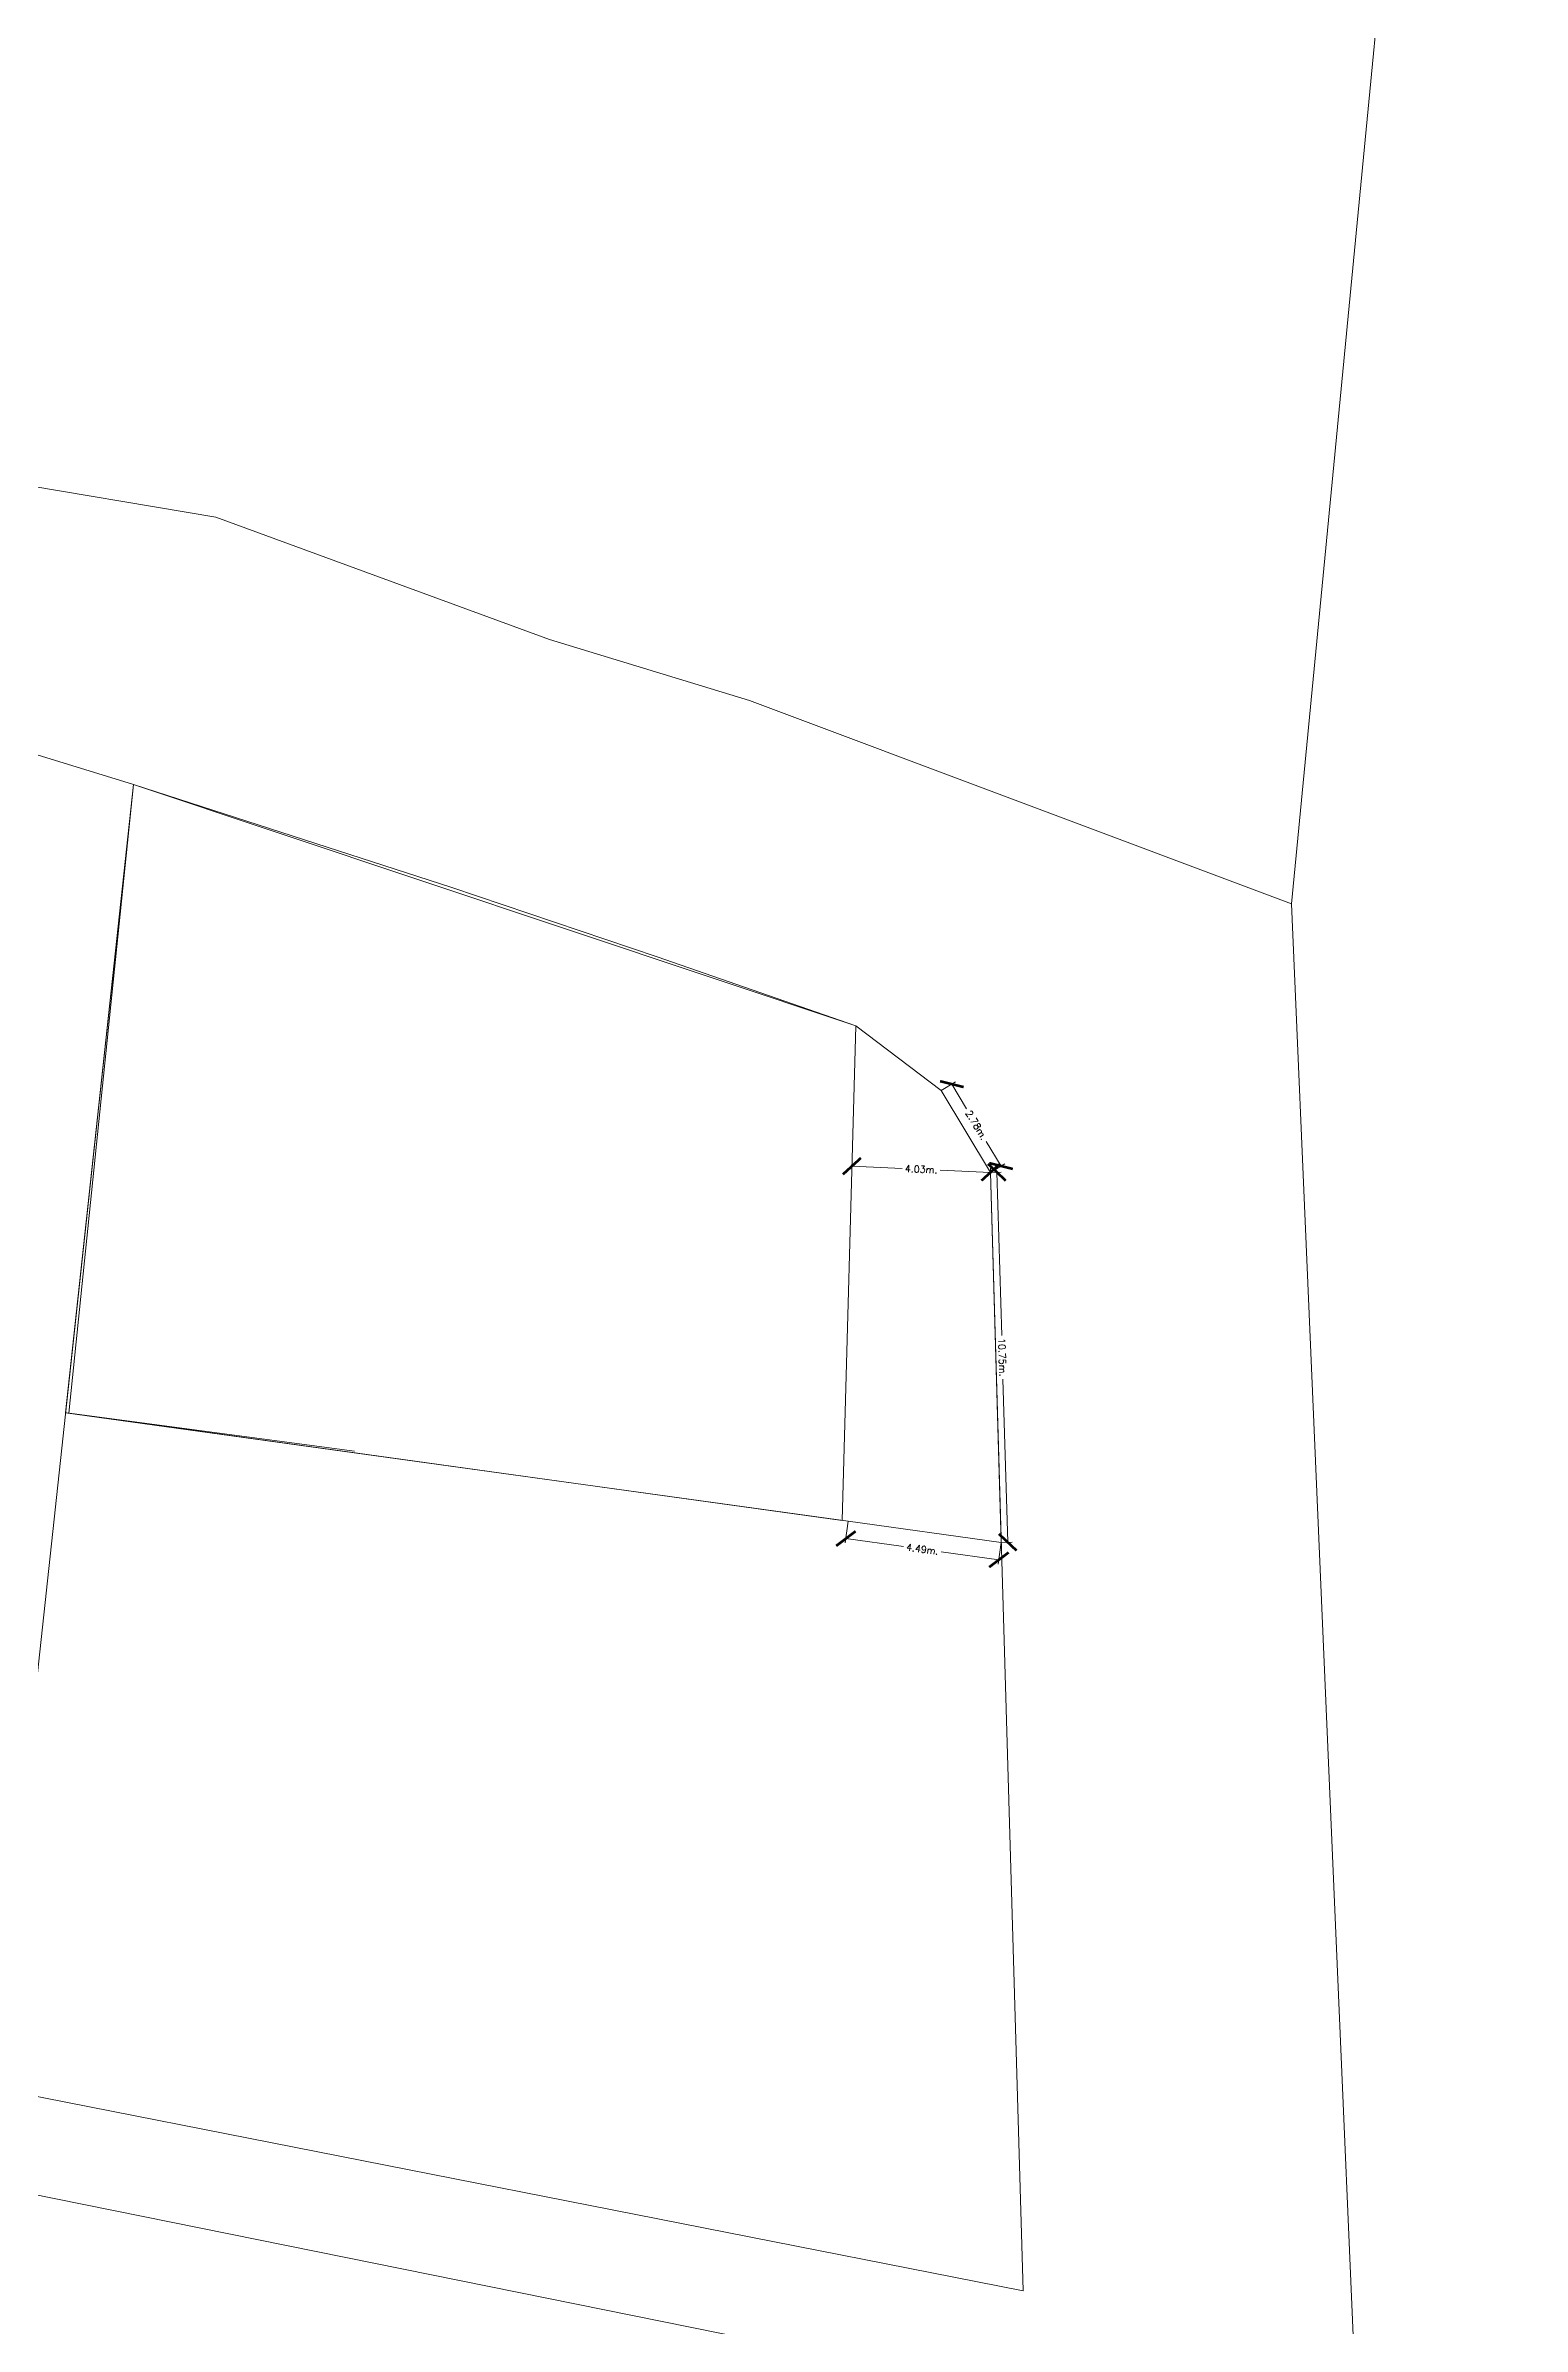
# Model space of a CAD drawing. Header units: millimetres. Extents: x 1956 to 626126, y 2654 to 1331070.
# Drawn here: x 624698.5 to 624741.4, y 1330136.8 to 1330203.1 of the extents above; entities that cross this region are included whole.
import ezdxf

# ---------------------------------------------------------------- set-up
doc = ezdxf.new("R2010")
doc.units = ezdxf.units.MM
doc.styles.add('ROMANS', font='ROMANS', dxfattribs={"height": 0.2})

# ---------------------------------------------------------------- blocks, each defined once
blk = doc.blocks.new('_ARCHTICK')
at = {"color": 0, "linetype": 'ByBlock', "const_width": 0.15}
blk.add_lwpolyline([(-0.5, -0.5), (0.5, 0.5)], dxfattribs=at)

msp = doc.modelspace()

# ---------------------------------------------------------------- linework, layer by layer
at = {"color": 1, "lineweight": 0}
for p, q in [((624734.655, 1330178.141), (624741.357, 1330247.806)), ((624684.26, 1330192.596), (624703.418, 1330189.371)), ((624703.418, 1330189.371), (624713.108, 1330185.816)), ((624713.108, 1330185.816), (624718.919, 1330184.046)), ((624718.919, 1330184.046), (624734.655, 1330178.141))]:
    msp.add_line(p, q, dxfattribs=at)
at = {"color": 1, "lineweight": 0, "ltscale": 0.5}
for p, q in [((624681.312, 1330187.633), (624701.031, 1330181.608)), ((624697.897, 1330152.647), (624701.031, 1330181.608)), ((624701.031, 1330181.608), (624699.055, 1330163.352)), ((624699.154, 1330163.341), (624701.031, 1330181.609)), ((624701.031, 1330181.609), (624710.273, 1330178.608)), ((624722.001, 1330174.591), (624701.031, 1330181.608)), ((624710.268, 1330178.614), (624701.031, 1330181.608)), ((624716.23, 1330176.601), (624710.268, 1330178.614)), ((624710.273, 1330178.608), (624716.23, 1330176.602)), ((624734.655, 1330178.141), (624737.378, 1330114.859)), ((624716.23, 1330176.602), (624722.001, 1330174.591)), ((624722.001, 1330174.591), (624716.23, 1330176.601)), ((624722.001, 1330174.591), (624721.606, 1330160.228)), ((624724.483, 1330172.716), (624722.001, 1330174.591)), ((624724.483, 1330172.716), (624722.001, 1330174.591)), ((624724.483, 1330172.717), (624724.898, 1330172.966)), ((624725.911, 1330170.336), (624724.483, 1330172.716)), ((624725.911, 1330170.336), (624724.483, 1330172.716)), ((624724.791, 1330172.901), (624725.22, 1330172.185)), ((624726.219, 1330170.521), (624725.789, 1330171.237)), ((624721.889, 1330170.518), (624721.894, 1330170.643)), ((624725.911, 1330170.336), (624726.326, 1330170.585)), ((624721.889, 1330170.518), (624723.348, 1330170.452)), ((624725.911, 1330170.336), (624724.452, 1330170.402)), ((624725.911, 1330170.337), (624725.917, 1330170.461)), ((624726.864, 1330137.845), (624725.911, 1330170.336)), ((624726.227, 1330159.586), (624725.911, 1330170.336)), ((624725.913, 1330170.335), (624726.223, 1330170.344)), ((624726.098, 1330170.34), (624726.237, 1330165.6)), ((624726.413, 1330159.592), (624726.274, 1330164.332)), ((624699.055, 1330163.352), (624707.433, 1330162.192)), ((624699.096, 1330163.348), (624707.446, 1330162.241)), ((624707.463, 1330162.189), (624699.154, 1330163.341)), ((624707.433, 1330162.192), (624721.784, 1330160.202)), ((624721.606, 1330160.228), (624707.463, 1330162.189)), ((624721.784, 1330160.202), (624721.697, 1330159.575)), ((624721.784, 1330160.202), (624726.227, 1330159.586)), ((624721.714, 1330159.699), (624723.388, 1330159.467)), ((624726.157, 1330159.083), (624724.483, 1330159.315)), ((624726.226, 1330159.586), (624726.14, 1330158.959)), ((624726.227, 1330159.586), (624726.538, 1330159.595)), ((624696.845, 1330143.759), (624726.864, 1330137.845)), ((624727.347, 1330134.74), (624696.516, 1330140.978))]:
    msp.add_line(p, q, dxfattribs=at)

# ---------------------------------------------------------------- block references
for p, xscale, yscale, zscale, rotation in [((624724.791, 1330172.901), 0.5, 0.5, 0.5, 120.9577141519448), ((624721.889, 1330170.518), 0.4999999999999998, 0.4999999999999998, 0.4999999999999998, 177.4144216262781), ((624725.911, 1330170.336), 0.4999999999999998, 0.4999999999999998, 0.4999999999999998, 357.4144216262781), ((624726.098, 1330170.34), 0.5, 0.5, 0.5, 91.67639473577674), ((624726.219, 1330170.521), 0.4999999999999998, 0.4999999999999998, 0.4999999999999998, 300.9577141519448), ((624721.714, 1330159.699), 0.4999999999999998, 0.4999999999999998, 0.4999999999999998, 172.1062947444816), ((624726.157, 1330159.083), 0.4999999999999998, 0.4999999999999998, 0.4999999999999998, 352.1062947444817), ((624726.413, 1330159.592), 0.5, 0.5, 0.5, 271.6763947357767)]:
    msp.add_blockref('_ARCHTICK', p, dxfattribs=dict(at, xscale=xscale, yscale=yscale, zscale=zscale, rotation=rotation))

# ---------------------------------------------------------------- texts
at = {"color": 1, "lineweight": 0, "ltscale": 0.5, "char_height": 0.2, "attachment_point": 5, "style": 'ROMANS'}
for s, insert, rotation in [('\\A1;{\\C7;2.78m.}', (624725.505, 1330171.711), 300.95771), ('\\A1;{\\C7;4.03m.}', (624723.9, 1330170.427), 357.41442), ('\\A1;{\\C7;10.75m.}', (624726.255, 1330164.966), 271.67639), ('\\A1;{\\C7;4.49m.}', (624723.935, 1330159.391), 352.10629)]:
    msp.add_mtext(s, dxfattribs=dict(at, insert=insert, rotation=rotation))

doc.saveas('drawing.dxf')
